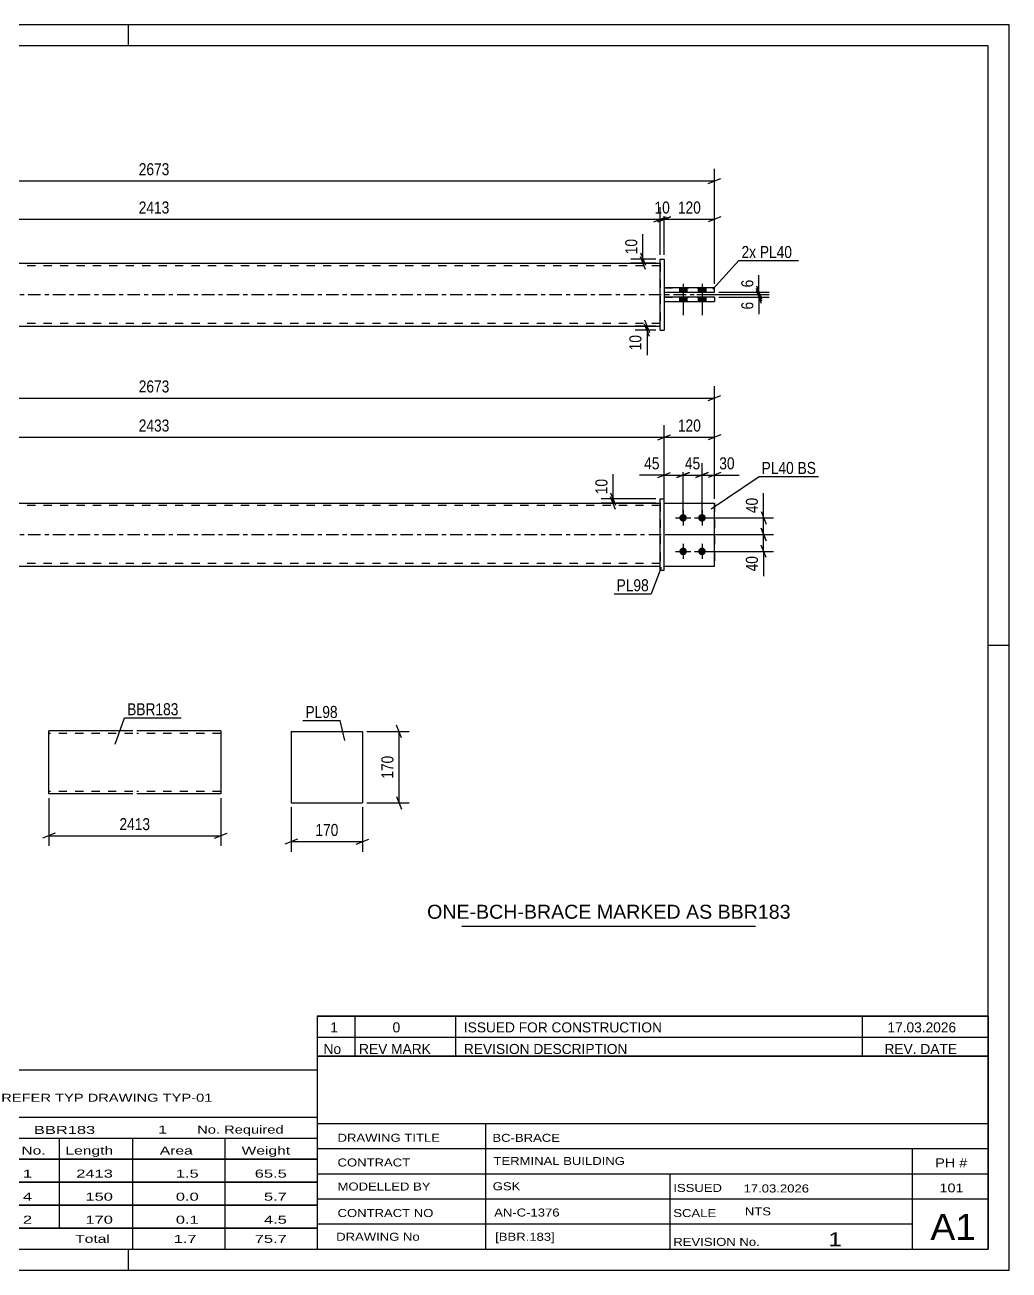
# Model space of a CAD drawing. Header units: millimetres. Extents: x 0 to 420, y 0 to 297.
# Drawn here: x 185.3 to 420, y 0 to 297 of the extents above; entities that cross this region are included whole.
import ezdxf

# ---------------------------------------------------------------- set-up
doc = ezdxf.new("R2010")
doc.units = ezdxf.units.MM
doc.linetypes.add('DXK_LINE_DOT2', pattern=[3.9198, 1.9599, -1.9599])
doc.linetypes.add('DXK_LINE_DOT3', pattern=[5.9187, 2.979, -0.9799, 0.9799, -0.9799])
doc.styles.add('Arial', font='ARIAL.TTF', dxfattribs={"height": 0.2})
doc.styles.add('Arial Narrow', font='ARIALN.TTF', dxfattribs={"height": 0.2})

# ---------------------------------------------------------------- blocks, each defined once
blk = doc.blocks.new('Unknown-580608743-1163')
at = {"color": 5, "linetype": 'Continuous'}
for p, q in [((420, 297), (0, 297)), ((210, 292), (210, 297)), ((420, 0), (420, 297)), ((415, 292), (5, 292)), ((415, 5), (415, 292)), ((420, 149), (415, 149)), ((5, 5), (415, 5)), ((210, 0), (210, 5)), ((0, 0), (420, 0))]:
    blk.add_line(p, q, dxfattribs=at)
blk = doc.blocks.new('Part-580608743-1745 - 1738')
at = {"color": 7, "linetype": 'DXK_LINE_DOT2'}
for p, q in [((337.78, 182.93), (349.78, 182.93)), ((337.78, 167.93), (337.78, 182.93)), ((337.78, 182.93), (349.78, 182.93)), ((349.78, 182.93), (349.78, 182.93)), ((349.78, 182.93), (349.78, 167.93)), ((337.78, 167.93), (337.78, 167.93)), ((337.78, 167.93), (349.78, 167.93)), ((337.78, 167.93), (349.78, 167.93))]:
    blk.add_line(p, q, dxfattribs=at)
blk = doc.blocks.new('Part-580608743-1750 - 1738')
at = {"color": 2, "linetype": 'Continuous'}
for p, q in [((337.78, 182.93), (349.78, 182.93)), ((349.78, 182.93), (349.78, 182.93)), ((349.78, 167.93), (349.78, 182.93)), ((337.78, 167.93), (349.78, 167.93))]:
    blk.add_line(p, q, dxfattribs=at)
at = {"color": 7, "linetype": 'DXK_LINE_DOT2'}
for p, q in [((337.78, 182.93), (349.78, 182.93)), ((337.78, 167.93), (337.78, 182.93)), ((337.78, 167.93), (337.78, 167.93)), ((337.78, 167.93), (349.78, 167.93))]:
    blk.add_line(p, q, dxfattribs=at)
blk = doc.blocks.new('Part-580608743-1780 - 1738')
at = {"color": 2, "linetype": 'Continuous'}
for p, q in [((336.78, 183.93), (337.78, 183.93)), ((336.78, 166.93), (336.78, 183.93)), ((337.78, 166.93), (337.78, 183.93)), ((336.78, 166.93), (336.78, 166.93)), ((336.78, 166.93), (337.78, 166.93))]:
    blk.add_line(p, q, dxfattribs=at)
at = {"color": 7, "linetype": 'DXK_LINE_DOT2'}
for p, q in [((336.78, 183.93), (337.78, 183.93)), ((336.78, 166.93), (337.78, 166.93))]:
    blk.add_line(p, q, dxfattribs=at)
blk = doc.blocks.new('Part-580608743-1785 - 1738')
at = {"color": 2, "linetype": 'Continuous'}
for p, q in [((95.49, 182.93), (336.78, 182.93)), ((95.49, 167.93), (336.78, 167.93))]:
    blk.add_line(p, q, dxfattribs=at)
at = {"color": 7, "linetype": 'DXK_LINE_DOT2'}
for p, q in [((95.49, 167.93), (95.49, 182.93)), ((336.78, 182.33), (95.49, 182.33)), ((336.78, 182.93), (336.78, 167.93)), ((336.78, 168.53), (95.49, 168.53))]:
    blk.add_line(p, q, dxfattribs=at)
at = {"color": 7, "linetype": 'DXK_LINE_DOT3'}
blk.add_line((85.49, 175.43), (346.78, 175.43), dxfattribs=at)
blk = doc.blocks.new('Bolt-580608743-1786 - 1738')
at = {"linetype": 'Continuous'}
for points in [[(342.28, 180.33), (342.46, 180.31), (342.64, 180.25), (342.81, 180.15), (342.94, 180.03), (343.06, 179.88), (343.13, 179.7), (343.17, 179.52), (343.17, 179.33), (343.13, 179.15), (343.06, 178.98), (342.94, 178.82), (342.81, 178.7), (342.64, 178.6), (342.46, 178.55), (342.28, 178.53), (342.09, 178.55), (341.91, 178.6), (341.75, 178.7), (341.61, 178.82), (341.5, 178.98), (341.42, 179.15), (341.38, 179.33), (341.38, 179.52), (341.42, 179.7), (341.5, 179.88), (341.61, 180.03), (341.75, 180.15), (341.91, 180.25), (342.09, 180.31)], [(346.78, 180.33), (346.96, 180.31), (347.14, 180.25), (347.31, 180.15), (347.44, 180.03), (347.56, 179.88), (347.63, 179.7), (347.67, 179.52), (347.67, 179.33), (347.63, 179.15), (347.56, 178.98), (347.44, 178.82), (347.31, 178.7), (347.14, 178.6), (346.96, 178.55), (346.78, 178.53), (346.59, 178.55), (346.41, 178.6), (346.25, 178.7), (346.11, 178.82), (346, 178.98), (345.92, 179.15), (345.88, 179.33), (345.88, 179.52), (345.92, 179.7), (346, 179.88), (346.11, 180.03), (346.25, 180.15), (346.41, 180.25), (346.59, 180.31)], [(342.28, 172.33), (342.46, 172.31), (342.64, 172.25), (342.81, 172.15), (342.94, 172.03), (343.06, 171.88), (343.13, 171.7), (343.17, 171.52), (343.17, 171.33), (343.13, 171.15), (343.06, 170.98), (342.94, 170.82), (342.81, 170.7), (342.64, 170.6), (342.46, 170.55), (342.28, 170.53), (342.09, 170.55), (341.91, 170.6), (341.75, 170.7), (341.61, 170.82), (341.5, 170.98), (341.42, 171.15), (341.38, 171.33), (341.38, 171.52), (341.42, 171.7), (341.5, 171.88), (341.61, 172.03), (341.75, 172.15), (341.91, 172.25), (342.09, 172.31)], [(346.78, 172.33), (346.96, 172.31), (347.14, 172.25), (347.31, 172.15), (347.44, 172.03), (347.56, 171.88), (347.63, 171.7), (347.67, 171.52), (347.67, 171.33), (347.63, 171.15), (347.56, 170.98), (347.44, 170.82), (347.31, 170.7), (347.14, 170.6), (346.96, 170.55), (346.78, 170.53), (346.59, 170.55), (346.41, 170.6), (346.25, 170.7), (346.11, 170.82), (346, 170.98), (345.92, 171.15), (345.88, 171.33), (345.88, 171.52), (345.92, 171.7), (346, 171.88), (346.11, 172.03), (346.25, 172.15), (346.41, 172.25), (346.59, 172.31)]]:
    blk.add_hatch(color=1, dxfattribs=at).paths.add_polyline_path(points)
at = {"color": 1, "linetype": 'Continuous'}
for p, q in [((342.28, 181.23), (342.28, 177.63)), ((346.78, 181.23), (346.78, 177.63)), ((340.48, 179.43), (344.08, 179.43)), ((344.98, 179.43), (348.58, 179.43)), ((342.28, 173.23), (342.28, 169.63)), ((346.78, 173.23), (346.78, 169.63)), ((340.48, 171.43), (344.08, 171.43)), ((344.98, 171.43), (348.58, 171.43))]:
    blk.add_line(p, q, dxfattribs=at)
blk = doc.blocks.new('Part-580608743-1431 - 1390')
at = {"color": 2, "linetype": 'Continuous'}
for p, q in [((336.78, 241.16), (336.78, 241.16)), ((336.78, 224.16), (336.78, 241.16)), ((336.78, 241.16), (337.78, 241.16)), ((337.78, 241.16), (337.78, 241.16)), ((337.78, 241.16), (337.78, 224.16)), ((336.78, 224.16), (337.78, 224.16)), ((336.78, 224.16), (336.78, 224.16)), ((337.78, 224.16), (337.78, 224.16))]:
    blk.add_line(p, q, dxfattribs=at)
at = {"color": 7, "linetype": 'DXK_LINE_DOT2'}
for p, q in [((336.78, 241.16), (337.78, 241.16)), ((336.78, 224.16), (337.78, 224.16)), ((337.78, 224.16), (337.78, 224.16))]:
    blk.add_line(p, q, dxfattribs=at)
blk = doc.blocks.new('Bolt-580608743-1404 - 1390')
at = {"linetype": 'Continuous'}
for points in [[(343.18, 234.26), (341.38, 234.26), (341.38, 233.26), (343.18, 233.26)], [(343.18, 234.26), (341.38, 234.26), (341.38, 233.26), (343.18, 233.26)], [(343.18, 232.06), (341.38, 232.06), (341.38, 231.06), (343.18, 231.06)], [(343.18, 232.06), (341.38, 232.06), (341.38, 231.06), (343.18, 231.06)], [(347.68, 234.26), (345.88, 234.26), (345.88, 233.26), (347.68, 233.26)], [(347.68, 234.26), (345.88, 234.26), (345.88, 233.26), (347.68, 233.26)], [(347.68, 232.06), (345.88, 232.06), (345.88, 231.06), (347.68, 231.06)], [(347.68, 232.06), (345.88, 232.06), (345.88, 231.06), (347.68, 231.06)]]:
    blk.add_hatch(color=1, dxfattribs=at).paths.add_polyline_path(points)
at = {"color": 1, "linetype": 'Continuous'}
for p, q in [((342.28, 235.26), (342.28, 227.76)), ((342.28, 235.26), (342.28, 227.76)), ((346.78, 235.26), (346.78, 227.76)), ((346.78, 235.26), (346.78, 227.76)), ((341.38, 234.26), (341.38, 233.26)), ((341.38, 234.26), (341.38, 233.26)), ((341.38, 232.06), (341.38, 231.06)), ((341.38, 232.06), (341.38, 231.06)), ((343.18, 234.26), (343.18, 233.26)), ((343.18, 234.26), (343.18, 233.26)), ((343.18, 232.06), (343.18, 231.06)), ((343.18, 232.06), (343.18, 231.06)), ((345.88, 234.26), (345.88, 233.26)), ((345.88, 234.26), (345.88, 233.26)), ((345.88, 232.06), (345.88, 231.06)), ((345.88, 232.06), (345.88, 231.06)), ((347.68, 234.26), (347.68, 233.26)), ((347.68, 234.26), (347.68, 233.26)), ((347.68, 232.06), (347.68, 231.06)), ((347.68, 232.06), (347.68, 231.06))]:
    blk.add_line(p, q, dxfattribs=at)
blk = doc.blocks.new('Part-580608743-1430 - 1390')
at = {"color": 2, "linetype": 'Continuous'}
for p, q in [((95.49, 240.16), (336.78, 240.16)), ((95.49, 225.16), (336.78, 225.16))]:
    blk.add_line(p, q, dxfattribs=at)
at = {"color": 7, "linetype": 'DXK_LINE_DOT2'}
for p, q in [((95.49, 240.16), (95.49, 225.16)), ((336.78, 239.56), (95.49, 239.56)), ((336.78, 240.16), (336.78, 225.16)), ((336.78, 225.76), (95.49, 225.76))]:
    blk.add_line(p, q, dxfattribs=at)
at = {"color": 7, "linetype": 'DXK_LINE_DOT3'}
blk.add_line((85.49, 232.66), (346.78, 232.66), dxfattribs=at)
blk = doc.blocks.new('Part-580608743-1457 - 1390')
at = {"color": 2, "linetype": 'Continuous'}
for p, q in [((349.78, 234.26), (337.78, 234.26)), ((337.78, 233.26), (349.78, 233.26)), ((349.78, 233.26), (349.78, 234.26))]:
    blk.add_line(p, q, dxfattribs=at)
at = {"color": 7, "linetype": 'DXK_LINE_DOT2'}
for p, q in [((337.78, 234.26), (337.78, 233.26)), ((337.78, 234.26), (349.78, 234.26)), ((337.78, 233.26), (349.78, 233.26))]:
    blk.add_line(p, q, dxfattribs=at)
blk = doc.blocks.new('Part-580608743-1462 - 1390')
at = {"color": 2, "linetype": 'Continuous'}
for p, q in [((349.78, 232.06), (337.78, 232.06)), ((349.78, 232.06), (349.78, 231.06)), ((337.78, 231.06), (349.78, 231.06))]:
    blk.add_line(p, q, dxfattribs=at)
at = {"color": 7, "linetype": 'DXK_LINE_DOT2'}
for p, q in [((337.78, 232.06), (337.78, 231.06)), ((337.78, 232.06), (349.78, 232.06)), ((337.78, 231.06), (349.78, 231.06))]:
    blk.add_line(p, q, dxfattribs=at)
blk = doc.blocks.new('Part-580608743-2281 - 2275')
at = {"color": 2, "linetype": 'Continuous'}
for p, q in [((248.85, 128.44), (248.85, 111.44)), ((248.85, 128.44), (265.85, 128.44)), ((265.85, 128.44), (265.85, 111.44)), ((248.85, 111.44), (265.85, 111.44))]:
    blk.add_line(p, q, dxfattribs=at)
blk = doc.blocks.new('Part-580608743-2308 - 2300')
at = {"color": 2, "linetype": 'Continuous'}
for p, q in [((211.04, 128.59), (191.04, 128.59)), ((191.04, 113.68), (191.04, 128.59)), ((232.04, 128.59), (212.04, 128.59)), ((232.04, 128.59), (232.04, 128.5)), ((232.04, 128.5), (232.04, 127.39)), ((232.04, 127.39), (232.04, 113.59)), ((191.04, 113.59), (191.04, 113.68)), ((211.04, 113.59), (191.04, 113.59)), ((232.04, 113.59), (212.04, 113.59))]:
    blk.add_line(p, q, dxfattribs=at)
at = {"color": 7, "linetype": 'DXK_LINE_DOT2'}
for p, q in [((211.04, 127.99), (191.04, 127.99)), ((232.04, 127.99), (212.04, 127.99)), ((232.04, 128.24), (232.04, 127.39)), ((191.04, 114.19), (191.04, 114.23)), ((211.04, 114.19), (191.04, 114.19)), ((191.04, 113.59), (191.04, 113.59)), ((232.04, 114.19), (212.04, 114.19)), ((232.04, 114.23), (232.04, 114.33)), ((232.04, 114.19), (232.04, 114.23)), ((232.04, 114.19), (232.04, 114.23))]:
    blk.add_line(p, q, dxfattribs=at)
blk = doc.blocks.new('StraightDimension-580608743-1902 - 1738')
at = {"color": 7, "linetype": 'Continuous'}
for p, q in [((336.28, 198.06), (339.28, 199.26)), ((337.78, 183.93), (337.78, 201.51)), ((351.28, 199.26), (348.28, 198.06)), ((349.78, 183.93), (349.78, 201.51)), ((337.78, 198.66), (349.78, 198.66))]:
    blk.add_line(p, q, dxfattribs=at)
at = {"color": 0}
blk.add_wipeout([(347.12, 199.41), (347.12, 203.61), (340.43, 203.61), (340.43, 199.41)], dxfattribs=at)
at = {"color": 3, "style": 'Arial Narrow'}
blk.add_text('120', height=2.863, dxfattribs=at).set_placement((341.03, 200.01))
blk = doc.blocks.new('StraightDimension-580608743-1921 - 1738')
at = {"color": 7, "linetype": 'Continuous'}
for p, q in [((95.99, 199.26), (92.99, 198.06)), ((94.49, 176.43), (94.49, 201.51)), ((336.28, 198.06), (339.28, 199.26)), ((337.78, 183.93), (337.78, 201.51)), ((94.49, 198.66), (337.78, 198.66))]:
    blk.add_line(p, q, dxfattribs=at)
at = {"color": 0}
blk.add_wipeout([(220.39, 199.41), (220.39, 203.61), (211.88, 203.61), (211.88, 199.41)], dxfattribs=at)
at = {"color": 3, "style": 'Arial Narrow'}
blk.add_text('2433', height=2.863, dxfattribs=at).set_placement((212.48, 200.01))
blk = doc.blocks.new('StraightDimension-580608743-1863 - 1738')
at = {"color": 7, "linetype": 'Continuous'}
for p, q in [((83.99, 208.58), (80.99, 207.38)), ((82.49, 183.93), (82.49, 210.83)), ((82.49, 207.98), (349.78, 207.98)), ((348.28, 207.38), (351.28, 208.58)), ((349.78, 183.93), (349.78, 210.83))]:
    blk.add_line(p, q, dxfattribs=at)
at = {"color": 0}
blk.add_wipeout([(220.39, 208.73), (220.39, 212.93), (211.88, 212.93), (211.88, 208.73)], dxfattribs=at)
at = {"color": 3, "style": 'Arial Narrow'}
blk.add_text('2673', height=2.863, dxfattribs=at).set_placement((212.48, 209.33))
blk = doc.blocks.new('StraightDimension-580608743-1808 - 1738')
at = {"color": 7, "linetype": 'Continuous'}
for p, q in [((324.98, 185.43), (326.18, 182.43)), ((326.18, 181.43), (324.98, 184.43)), ((335.78, 183.93), (322.73, 183.93)), ((335.78, 182.93), (322.73, 182.93)), ((325.58, 182.93), (325.58, 183.93))]:
    blk.add_line(p, q, dxfattribs=at)
at = {"color": 0}
blk.add_wipeout([(324.83, 189.31), (320.63, 189.31), (320.63, 184.45), (324.83, 184.45)], dxfattribs=at)
at = {"color": 7, "linetype": 'Continuous'}
blk.add_line((325.58, 183.93), (325.58, 189.83), dxfattribs=at)
blk.add_line((325.58, 183.93), (325.58, 189.83), dxfattribs=at)
at = {"color": 3, "style": 'Arial Narrow'}
blk.add_text('10', height=2.863, rotation=90.0002, dxfattribs=at).set_placement((324.23, 185.05))
blk = doc.blocks.new('StraightDimension-580608743-1817 - 1738')
at = {"color": 7, "linetype": 'Continuous'}
for p, q in [((336.28, 189.04), (339.28, 190.24)), ((337.78, 183.93), (337.78, 192.49)), ((343.78, 190.24), (340.78, 189.04)), ((342.28, 180.43), (342.28, 192.49)), ((337.78, 189.64), (342.28, 189.64))]:
    blk.add_line(p, q, dxfattribs=at)
at = {"color": 0}
blk.add_wipeout([(337.25, 190.39), (337.25, 194.59), (332.39, 194.59), (332.39, 190.39)], dxfattribs=at)
at = {"color": 7, "linetype": 'Continuous'}
blk.add_line((337.78, 189.64), (331.87, 189.64), dxfattribs=at)
blk.add_line((337.78, 189.64), (331.87, 189.64), dxfattribs=at)
at = {"color": 3, "style": 'Arial Narrow'}
blk.add_text('45', height=2.863, dxfattribs=at).set_placement((332.99, 190.99))
blk = doc.blocks.new('StraightDimension-580608743-1833 - 1738')
at = {"color": 7, "linetype": 'Continuous'}
for p, q in [((340.78, 189.04), (343.78, 190.24)), ((342.28, 180.43), (342.28, 192.49)), ((348.28, 190.24), (345.28, 189.04)), ((346.78, 180.43), (346.78, 192.49)), ((342.28, 189.64), (346.78, 189.64))]:
    blk.add_line(p, q, dxfattribs=at)
at = {"color": 0}
blk.add_wipeout([(346.95, 190.39), (346.95, 194.59), (342.1, 194.59), (342.1, 190.39)], dxfattribs=at)
at = {"color": 3, "style": 'Arial Narrow'}
blk.add_text('45', height=2.863, dxfattribs=at).set_placement((342.7, 190.99))
blk = doc.blocks.new('StraightDimension-580608743-1846 - 1738')
at = {"color": 7, "linetype": 'Continuous'}
for p, q in [((345.28, 189.04), (348.28, 190.24)), ((346.78, 180.43), (346.78, 192.49)), ((351.28, 190.24), (348.28, 189.04)), ((349.78, 183.93), (349.78, 192.49)), ((346.78, 189.64), (349.78, 189.64))]:
    blk.add_line(p, q, dxfattribs=at)
at = {"color": 0}
blk.add_wipeout([(355.16, 190.39), (355.16, 194.59), (350.3, 194.59), (350.3, 190.39)], dxfattribs=at)
at = {"color": 7, "linetype": 'Continuous'}
blk.add_line((349.78, 189.64), (355.68, 189.64), dxfattribs=at)
blk.add_line((349.78, 189.64), (355.68, 189.64), dxfattribs=at)
at = {"color": 3, "style": 'Arial Narrow'}
blk.add_text('30', height=2.863, dxfattribs=at).set_placement((350.9, 190.99))
blk = doc.blocks.new('StraightDimension-580608743-1883 - 1738')
at = {"color": 7, "linetype": 'Continuous'}
for p, q in [((338.78, 175.43), (363.86, 175.43)), ((360.86, 176.93), (362.06, 173.93)), ((361.46, 171.43), (361.46, 175.43)), ((362.06, 169.93), (360.86, 172.93)), ((347.78, 171.43), (363.86, 171.43))]:
    blk.add_line(p, q, dxfattribs=at)
at = {"color": 0}
blk.add_wipeout([(360.71, 170.9), (356.51, 170.9), (356.51, 166.05), (360.71, 166.05)], dxfattribs=at)
at = {"color": 7, "linetype": 'Continuous'}
blk.add_line((361.46, 171.43), (361.46, 165.52), dxfattribs=at)
blk.add_line((361.46, 171.43), (361.46, 165.52), dxfattribs=at)
at = {"color": 3, "style": 'Arial Narrow'}
blk.add_text('40', height=2.863, rotation=90.0002, dxfattribs=at).set_placement((360.11, 166.65))
blk = doc.blocks.new('StraightDimension-580608743-1892 - 1738')
at = {"color": 7, "linetype": 'Continuous'}
for p, q in [((347.78, 179.43), (363.86, 179.43)), ((360.86, 180.93), (362.06, 177.93)), ((361.46, 175.43), (361.46, 179.43)), ((338.78, 175.43), (363.86, 175.43)), ((362.06, 173.93), (360.86, 176.93))]:
    blk.add_line(p, q, dxfattribs=at)
at = {"color": 0}
blk.add_wipeout([(360.71, 184.81), (356.51, 184.81), (356.51, 179.95), (360.71, 179.95)], dxfattribs=at)
at = {"color": 7, "linetype": 'Continuous'}
blk.add_line((361.46, 179.43), (361.46, 185.33), dxfattribs=at)
blk.add_line((361.46, 179.43), (361.46, 185.33), dxfattribs=at)
at = {"color": 3, "style": 'Arial Narrow'}
blk.add_text('40', height=2.863, rotation=90.0002, dxfattribs=at).set_placement((360.11, 180.55))
blk = doc.blocks.new('StraightDimension-580608743-1525 - 1390')
at = {"color": 7, "linetype": 'Continuous'}
for p, q in [((82.49, 235.26), (82.49, 262.65)), ((349.78, 235.26), (349.78, 262.65)), ((83.99, 260.4), (80.99, 259.2)), ((82.49, 259.8), (349.78, 259.8)), ((348.28, 259.2), (351.28, 260.4))]:
    blk.add_line(p, q, dxfattribs=at)
at = {"color": 0}
blk.add_wipeout([(220.39, 260.55), (220.39, 264.75), (211.88, 264.75), (211.88, 260.55)], dxfattribs=at)
at = {"color": 3, "style": 'Arial Narrow'}
blk.add_text('2673', height=2.863, dxfattribs=at).set_placement((212.48, 261.15))
blk = doc.blocks.new('StraightDimension-580608743-1661 - 1390')
at = {"color": 7, "linetype": 'Continuous'}
for p, q in [((359.76, 234.76), (360.96, 231.76)), ((345.53, 232.66), (362.76, 232.66)), ((350.78, 233.26), (362.76, 233.26)), ((360.96, 231.16), (359.76, 234.16)), ((360.36, 232.66), (360.36, 233.26))]:
    blk.add_line(p, q, dxfattribs=at)
at = {"color": 0}
blk.add_wipeout([(359.61, 236.82), (355.41, 236.82), (355.41, 233.79), (359.61, 233.79)], dxfattribs=at)
at = {"color": 7, "linetype": 'Continuous'}
blk.add_line((360.36, 233.26), (360.36, 237.34), dxfattribs=at)
blk.add_line((360.36, 233.26), (360.36, 237.34), dxfattribs=at)
at = {"color": 3, "style": 'Arial Narrow'}
blk.add_text('6', height=2.86, rotation=90.0002, dxfattribs=at).set_placement((359.01, 234.39))
blk = doc.blocks.new('StraightDimension-580608743-1478 - 1390')
at = {"color": 7, "linetype": 'Continuous'}
for p, q in [((335.78, 241.16), (329.83, 241.16)), ((332.08, 242.66), (333.28, 239.66)), ((333.28, 238.66), (332.08, 241.66)), ((332.68, 240.16), (332.68, 241.16)), ((335.78, 240.16), (329.83, 240.16))]:
    blk.add_line(p, q, dxfattribs=at)
at = {"color": 0}
blk.add_wipeout([(331.93, 246.54), (327.73, 246.54), (327.73, 241.69), (331.93, 241.69)], dxfattribs=at)
at = {"color": 7, "linetype": 'Continuous'}
blk.add_line((332.68, 241.16), (332.68, 247.07), dxfattribs=at)
blk.add_line((332.68, 241.16), (332.68, 247.07), dxfattribs=at)
at = {"color": 3, "style": 'Arial Narrow'}
blk.add_text('10', height=2.863, rotation=90.0002, dxfattribs=at).set_placement((331.33, 242.29))
blk = doc.blocks.new('StraightDimension-580608743-1464 - 1390')
at = {"color": 7, "linetype": 'Continuous'}
for p, q in [((333.08, 226.66), (334.28, 223.66)), ((335.78, 225.16), (330.83, 225.16)), ((335.78, 224.16), (330.83, 224.16)), ((334.28, 222.66), (333.08, 225.66)), ((333.68, 224.16), (333.68, 225.16))]:
    blk.add_line(p, q, dxfattribs=at)
at = {"color": 0}
blk.add_wipeout([(332.93, 223.64), (328.73, 223.64), (328.73, 218.78), (332.93, 218.78)], dxfattribs=at)
at = {"color": 7, "linetype": 'Continuous'}
blk.add_line((333.68, 224.16), (333.68, 218.26), dxfattribs=at)
blk.add_line((333.68, 224.16), (333.68, 218.26), dxfattribs=at)
at = {"color": 3, "style": 'Arial Narrow'}
blk.add_text('10', height=2.863, rotation=90.0002, dxfattribs=at).set_placement((332.33, 219.38))
blk = doc.blocks.new('StraightDimension-580608743-1556 - 1390')
at = {"color": 7, "linetype": 'Continuous'}
for p, q in [((337.78, 242.16), (337.78, 253.51)), ((349.78, 235.26), (349.78, 253.51)), ((336.28, 250.06), (339.28, 251.26)), ((337.78, 250.66), (349.78, 250.66)), ((351.28, 251.26), (348.28, 250.06))]:
    blk.add_line(p, q, dxfattribs=at)
at = {"color": 0}
blk.add_wipeout([(347.12, 251.41), (347.12, 255.61), (340.43, 255.61), (340.43, 251.41)], dxfattribs=at)
at = {"color": 3, "style": 'Arial Narrow'}
blk.add_text('120', height=2.863, dxfattribs=at).set_placement((341.03, 252.01))
blk = doc.blocks.new('StraightDimension-580608743-1566 - 1390')
at = {"color": 7, "linetype": 'Continuous'}
for p, q in [((336.78, 242.16), (336.78, 253.51)), ((337.78, 242.16), (337.78, 253.51)), ((335.28, 250.06), (338.28, 251.26)), ((339.28, 251.26), (336.28, 250.06)), ((336.78, 250.66), (337.78, 250.66))]:
    blk.add_line(p, q, dxfattribs=at)
at = {"color": 0}
blk.add_wipeout([(339.7, 251.41), (339.7, 255.61), (334.85, 255.61), (334.85, 251.41)], dxfattribs=at)
at = {"color": 3, "style": 'Arial Narrow'}
blk.add_text('10', height=2.863, dxfattribs=at).set_placement((335.45, 252.01))
blk = doc.blocks.new('StraightDimension-580608743-1576 - 1390')
at = {"color": 7, "linetype": 'Continuous'}
for p, q in [((95.49, 242.16), (95.49, 253.51)), ((336.78, 242.16), (336.78, 253.51)), ((96.99, 251.26), (93.99, 250.06)), ((95.49, 250.66), (336.78, 250.66)), ((335.28, 250.06), (338.28, 251.26))]:
    blk.add_line(p, q, dxfattribs=at)
at = {"color": 0}
blk.add_wipeout([(220.39, 251.41), (220.39, 255.61), (211.88, 255.61), (211.88, 251.41)], dxfattribs=at)
at = {"color": 3, "style": 'Arial Narrow'}
blk.add_text('2413', height=2.863, dxfattribs=at).set_placement((212.48, 252.01))
blk = doc.blocks.new('StraightDimension-580608743-1672 - 1390')
at = {"color": 7, "linetype": 'Continuous'}
for p, q in [((345.53, 232.66), (362.76, 232.66)), ((350.78, 232.06), (362.76, 232.06)), ((359.76, 234.16), (360.96, 231.16)), ((360.96, 230.56), (359.76, 233.56)), ((360.36, 232.06), (360.36, 232.66))]:
    blk.add_line(p, q, dxfattribs=at)
at = {"color": 0}
blk.add_wipeout([(359.61, 231.54), (355.41, 231.54), (355.41, 228.51), (359.61, 228.51)], dxfattribs=at)
at = {"color": 7, "linetype": 'Continuous'}
blk.add_line((360.36, 232.06), (360.36, 227.99), dxfattribs=at)
blk.add_line((360.36, 232.06), (360.36, 227.99), dxfattribs=at)
at = {"color": 3, "style": 'Arial Narrow'}
blk.add_text('6', height=2.86, rotation=90.0002, dxfattribs=at).set_placement((359.01, 229.11))
blk = doc.blocks.new('StraightDimension-580608743-2283 - 2275')
at = {"color": 7, "linetype": 'Continuous'}
for p, q in [((266.85, 128.44), (276.95, 128.44)), ((275.15, 126.94), (273.95, 129.94)), ((274.55, 111.44), (274.55, 128.44)), ((273.95, 112.94), (275.15, 109.94)), ((266.85, 111.44), (276.95, 111.44))]:
    blk.add_line(p, q, dxfattribs=at)
at = {"color": 0}
blk.add_wipeout([(273.8, 123.28), (269.6, 123.28), (269.6, 116.6), (273.8, 116.6)], dxfattribs=at)
at = {"color": 3, "style": 'Arial Narrow'}
blk.add_text('170', height=2.863, rotation=90.0002, dxfattribs=at).set_placement((273.2, 117.2))
blk = doc.blocks.new('StraightDimension-580608743-2292 - 2275')
at = {"color": 7, "linetype": 'Continuous'}
for p, q in [((248.85, 110.44), (248.85, 99.8)), ((265.85, 110.44), (265.85, 99.8)), ((250.35, 102.8), (247.35, 101.6)), ((248.85, 102.2), (265.85, 102.2)), ((264.35, 101.6), (267.35, 102.8))]:
    blk.add_line(p, q, dxfattribs=at)
at = {"color": 0}
blk.add_wipeout([(260.69, 102.95), (260.69, 107.15), (254, 107.15), (254, 102.95)], dxfattribs=at)
at = {"color": 3, "style": 'Arial Narrow'}
blk.add_text('170', height=2.863, dxfattribs=at).set_placement((254.6, 103.55))
blk = doc.blocks.new('StraightDimension-580608743-2312 - 2300')
at = {"color": 7, "linetype": 'Continuous'}
for p, q in [((191.04, 112.59), (191.04, 101.19)), ((232.04, 112.59), (232.04, 101.19)), ((192.54, 104.19), (189.54, 102.99)), ((230.54, 102.99), (233.54, 104.19)), ((191.04, 103.59), (232.04, 103.59))]:
    blk.add_line(p, q, dxfattribs=at)
at = {"color": 0}
blk.add_wipeout([(215.79, 104.34), (215.79, 108.54), (207.28, 108.54), (207.28, 104.34)], dxfattribs=at)
at = {"color": 3, "style": 'Arial Narrow'}
blk.add_text('2413', height=2.863, dxfattribs=at).set_placement((207.88, 104.94))
blk = doc.blocks.new('Unknown-580608743-3637')
at = {"color": 7, "linetype": 'Continuous'}
for p, q in [((255, 60.55), (415, 60.55)), ((415, 60.55), (255, 60.55)), ((255, 60.55), (255, 55.55)), ((264, 60.55), (264, 55.55)), ((288, 60.55), (288, 55.55)), ((385, 60.55), (385, 55.55)), ((415, 60.55), (415, 55.55)), ((255, 55.55), (415, 55.55)), ((255, 55.55), (255, 51.05)), ((255, 55.55), (415, 55.55)), ((264, 55.55), (264, 51.05)), ((288, 55.55), (288, 51.05)), ((385, 55.55), (385, 51.05)), ((415, 55.55), (415, 51.05)), ((415, 51.05), (255, 51.05))]:
    blk.add_line(p, q, dxfattribs=at)
at = {"color": 7, "linetype": 'Continuous', "style": 'Arial Narrow'}
for s, height, width, p in [('1', 2.39, 1.196471, (258.16, 56.7)), ('0', 2.39, 1.196471, (273, 56.7)), ('ISSUED FOR CONSTRUCTION', 2.3861, 1.196471, (290, 56.7)), ('17.03.2026', 2.386, 1.196471, (391, 56.7)), ('No', 2.386, 1.2, (256.54, 51.55)), ('REV MARK', 2.386, 1.2, (265, 51.55)), ('REVISION DESCRIPTION', 2.3861, 1.2, (290, 51.55)), ('REV. DATE', 2.386, 1.2, (390.28, 51.55))]:
    blk.add_text(s, height=height, dxfattribs=dict(at, width=width)).set_placement(p)
blk = doc.blocks.new('Unknown-580608743-3636')
at = {"color": 7, "linetype": 'Continuous'}
for p, q in [((255, 51.05), (255, 5)), ((255, 51.05), (415, 51.05)), ((415, 51), (415, 5)), ((255, 35), (415, 35)), ((295.14, 35), (295.14, 5)), ((255, 29), (415, 29)), ((397, 5.05), (397, 29.05)), ((255, 23), (415, 23)), ((339.14, 23), (339.14, 5)), ((255, 17), (415, 17)), ((255, 11), (397, 11)), ((255, 5), (415, 5))]:
    blk.add_line(p, q, dxfattribs=at)
at = {"color": 7, "style": 'Arial Narrow'}
for s, height, width, p in [('DRAWING TITLE', 1.9089, 1.425378, (259.88, 30.61)), ('BC-BRACE', 1.909, 1.425378, (296.81, 30.59)), ('TERMINAL BUILDING', 1.9089, 1.425378, (297.06, 25.07)), ('CONTRACT', 1.909, 1.425378, (259.88, 24.71)), ('MODELLED BY', 1.9089, 1.425378, (259.88, 18.98)), ('GSK', 1.909, 1.425378, (296.88, 19.04)), ('ISSUED', 1.909, 1.425378, (339.94, 18.64)), ('17.03.2026', 1.909, 1.425378, (356.69, 18.52)), ('CONTRACT NO', 1.9089, 1.425378, (259.88, 12.66)), ('AN-C-1376', 1.909, 1.425378, (297.23, 12.78)), ('SCALE', 1.909, 1.425378, (339.94, 12.65)), ('A1', 6.204, 1.25, (401.24, 7.2)), ('DRAWING No', 1.909, 1.425378, (259.56, 7)), ('[BBR.183]', 1.909, 1.425378, (297.46, 6.99)), ('1', 3.34, 1.5, (376.91, 5.68)), ('REVISION No.', 1.9089, 1.425378, (339.94, 5.77))]:
    blk.add_text(s, height=height, dxfattribs=dict(at, width=width)).set_placement(p)
at = {"color": 7, "linetype": 'Continuous', "style": 'Arial Narrow'}
for s, height, width, p in [('PH #', 2.1, 1.42538, (402.4, 24.55)), ('101', 2.1, 1.42538, (403.41, 18.55)), ('NTS', 1.909, 1.425378, (357, 13.05))]:
    blk.add_text(s, height=height, dxfattribs=dict(at, width=width)).set_placement(p)
blk = doc.blocks.new('Unknown-580608743-3638')
at = {"color": 7, "linetype": 'Continuous'}
for p, q in [((95, 47.75), (255, 47.75)), ((95, 36.5), (95, 47.75)), ((255, 47.75), (255, 36.5)), ((95, 36.5), (255, 36.5)), ((95, 36.5), (95, 31.5)), ((255, 36.5), (255, 31.5)), ((95, 31.5), (255, 31.5)), ((95, 31.5), (95, 26.5)), ((119, 31.5), (119, 26.5)), ((154.5, 31.5), (154.5, 26.5)), ((180.5, 31.5), (180.5, 26.5)), ((193.5, 31.5), (193.5, 26.5)), ((211, 31.5), (211, 26.5)), ((233, 31.5), (233, 26.5)), ((255, 31.5), (255, 26.5)), ((95, 26.5), (255, 26.5)), ((95, 26.45), (95, 21.05)), ((95, 26.45), (255, 26.45)), ((119, 26.5), (119, 21)), ((154.5, 26.5), (154.5, 21)), ((180.5, 26.5), (180.5, 21)), ((193.5, 26.5), (193.5, 21)), ((211, 26.5), (211, 21)), ((233, 26.5), (233, 21)), ((255, 26.45), (255, 21.05)), ((95, 21.05), (255, 21.05)), ((95, 20.95), (95, 15.55)), ((95, 20.95), (255, 20.95)), ((119, 21), (119, 15.5)), ((154.5, 21), (154.5, 15.5)), ((180.5, 21), (180.5, 15.5)), ((193.5, 21), (193.5, 15.5)), ((211, 21), (211, 15.5)), ((233, 21), (233, 15.5)), ((255, 20.95), (255, 15.55)), ((95, 15.55), (255, 15.55)), ((95, 15.45), (95, 10.05)), ((95, 15.45), (255, 15.45)), ((119, 15.5), (119, 10)), ((154.5, 15.5), (154.5, 10)), ((180.5, 15.5), (180.5, 10)), ((193.5, 15.5), (193.5, 10)), ((211, 15.5), (211, 10)), ((233, 15.5), (233, 10)), ((255, 15.45), (255, 10.05)), ((95, 10.05), (255, 10.05)), ((95, 10), (255, 10)), ((95, 10), (95, 5)), ((211, 10), (211, 5)), ((233, 10), (233, 5)), ((255, 10), (255, 5)), ((95, 5), (255, 5))]:
    blk.add_line(p, q, dxfattribs=at)
at = {"color": 7, "style": 'Arial Narrow'}
for s, height, width, p in [('GENERAL NOTES & WELD DETAILS :', 2.8633, 1.4, (96.15, 40.06)), ('REFER TYP DRAWING TYP-01', 1.9089, 1.6, (179.7, 40.16)), ("MATERIAL LIST FOR ASSEMBLY MK'D", 1.9089, 1.6, (96.15, 32.56)), ('BBR183', 1.909, 1.794707, (187.48, 32.47)), ('1', 1.91, 1.794707, (217.08, 32.56)), ('No. Required', 1.9089, 1.6, (226.41, 32.56)), ('Mark', 1.909, 1.7, (96.34, 27.5)), ('Profile', 1.909, 1.7, (129.41, 27.5)), ('Material', 1.909, 1.7, (159.54, 27.56)), ('No.', 1.909, 1.7, (184.5, 27.56)), ('Length', 1.909, 1.7, (195, 27.56)), ('Area', 1.909, 1.7, (217.5, 27.56)), ('Weight', 1.909, 1.7, (237, 27.56))]:
    blk.add_text(s, height=height, dxfattribs=dict(at, width=width)).set_placement(p)
at = {"color": 7, "linetype": 'Continuous', "style": 'Arial Narrow'}
for s, height, width, p in [('BBR183', 1.909, 1.794707, (96.5, 22.06)), ('SHS150*6', 1.909, 1.794707, (121, 22.06)), ('E350', 1.909, 1.794707, (160.74, 22.06)), ('1', 1.91, 1.794707, (184.86, 22.06)), ('2413', 1.909, 1.794707, (197.58, 22.06)), ('1.5', 1.909, 1.794707, (221.32, 22.06)), ('65.5', 1.909, 1.794707, (240.14, 22.06)), ('PL40', 1.909, 1.794707, (96.5, 16.56)), ('PL10*120', 1.909, 1.794707, (121, 16.56)), ('E350', 1.909, 1.794707, (160.74, 16.56)), ('4', 1.91, 1.794707, (184.86, 16.56)), ('150', 1.909, 1.794707, (199.77, 16.56)), ('0.0', 1.909, 1.794707, (221.32, 16.56)), ('5.7', 1.909, 1.794707, (242.33, 16.56)), ('PL98', 1.909, 1.794707, (96.5, 11.06)), ('PL10*170', 1.909, 1.794707, (121, 11.06)), ('E350', 1.909, 1.794707, (160.74, 11.06)), ('2', 1.91, 1.794707, (184.86, 11.06)), ('170', 1.909, 1.794707, (199.77, 11.06)), ('0.1', 1.909, 1.794707, (221.32, 11.06)), ('4.5', 1.909, 1.794707, (242.33, 11.06)), ('Total', 1.909, 1.7, (197.33, 6.5)), ('1.7', 1.909, 1.794707, (220.83, 6.5)), ('75.7', 1.909, 1.794707, (240.14, 6.5))]:
    blk.add_text(s, height=height, dxfattribs=dict(at, width=width)).set_placement(p)
blk = doc.blocks.new('Unknown-580608743-3639')
at = {"color": 7, "linetype": 'Continuous'}
blk.add_line((289.5, 82.05), (359.5, 82.05), dxfattribs=at)
at = {"color": 7, "style": 'Arial'}
blk.add_text('ONE-BCH-BRACE MARKED AS BBR183', height=3.3428, dxfattribs=at).set_placement((281.23, 83.8))
blk = doc.blocks.new('MarkSet-580608743-2033 - 1738')
at = {"color": 0}
blk.add_wipeout([(368.67, 189.89), (368.67, 192.89), (360.99, 192.89), (360.99, 189.89)], dxfattribs=at)
blk.add_wipeout([(368.67, 189.89), (368.67, 192.89), (360.99, 192.89), (360.99, 189.89)], dxfattribs=at)
at = {"color": 30, "linetype": 'Continuous'}
blk.add_line((348.93, 181.56), (360.39, 189.29), dxfattribs=at)
at = {"color": 0}
blk.add_wipeout([(373.95, 189.89), (373.95, 192.89), (369.57, 192.89), (369.57, 189.89)], dxfattribs=at)
blk.add_wipeout([(373.95, 189.89), (373.95, 192.89), (369.57, 192.89), (369.57, 189.89)], dxfattribs=at)
at = {"color": 30, "linetype": 'Continuous'}
blk.add_line((360.39, 189.29), (374.55, 189.29), dxfattribs=at)
at = {"color": 3, "style": 'Arial Narrow'}
for s, p in [('PL40', (360.99, 189.89)), ('BS', (369.57, 189.89))]:
    blk.add_text(s, height=2.863, dxfattribs=at).set_placement(p)
blk = doc.blocks.new('Mark-580608743-1776 - 1738')
at = {"color": 0}
blk.add_wipeout([(334.09, 161.91), (334.09, 164.91), (326.42, 164.91), (326.42, 161.91)], dxfattribs=at)
blk.add_wipeout([(334.09, 161.91), (334.09, 164.91), (326.42, 164.91), (326.42, 161.91)], dxfattribs=at)
at = {"color": 30, "linetype": 'Continuous'}
for p in [(337.08, 167.62), (325.82, 161.31)]:
    blk.add_line(p, (334.69, 161.31), dxfattribs=at)
at = {"color": 3, "style": 'Arial Narrow'}
blk.add_text('PL98', height=2.863, dxfattribs=at).set_placement((326.42, 161.91))
blk = doc.blocks.new('MarkSet-580608743-1723 - 1390')
at = {"color": 0}
blk.add_wipeout([(359.67, 241.4), (359.67, 244.4), (356.2, 244.4), (356.2, 241.4)], dxfattribs=at)
blk.add_wipeout([(359.67, 241.4), (359.67, 244.4), (356.2, 244.4), (356.2, 241.4)], dxfattribs=at)
at = {"color": 30, "linetype": 'Continuous'}
blk.add_line((349.39, 233.99), (355.6, 240.8), dxfattribs=at)
at = {"color": 0}
blk.add_wipeout([(368.25, 241.4), (368.25, 244.4), (360.57, 244.4), (360.57, 241.4)], dxfattribs=at)
blk.add_wipeout([(368.25, 241.4), (368.25, 244.4), (360.57, 244.4), (360.57, 241.4)], dxfattribs=at)
at = {"color": 30, "linetype": 'Continuous'}
blk.add_line((355.6, 240.8), (369.75, 240.8), dxfattribs=at)
at = {"color": 3, "style": 'Arial Narrow'}
for s, p in [('2x', (356.2, 241.4)), ('PL40', (360.57, 241.4))]:
    blk.add_text(s, height=2.863, dxfattribs=at).set_placement(p)
blk = doc.blocks.new('Mark-580608743-2277 - 2275')
at = {"color": 0}
blk.add_wipeout([(259.91, 131.69), (259.91, 134.69), (252.23, 134.69), (252.23, 131.69)], dxfattribs=at)
blk.add_wipeout([(259.91, 131.69), (259.91, 134.69), (252.23, 134.69), (252.23, 131.69)], dxfattribs=at)
at = {"color": 30, "linetype": 'Continuous'}
for p in [(251.63, 131.09), (261.62, 126.31)]:
    blk.add_line(p, (260.51, 131.09), dxfattribs=at)
at = {"color": 3, "style": 'Arial Narrow'}
blk.add_text('PL98', height=2.863, dxfattribs=at).set_placement((252.23, 131.69))
blk = doc.blocks.new('Mark-580608743-2304 - 2300')
at = {"color": 0}
blk.add_wipeout([(221.96, 132.35), (221.96, 135.35), (209.72, 135.35), (209.72, 132.35)], dxfattribs=at)
blk.add_wipeout([(221.96, 132.35), (221.96, 135.35), (209.72, 135.35), (209.72, 132.35)], dxfattribs=at)
at = {"color": 30, "linetype": 'Continuous'}
for p, q in [((206.86, 125.43), (209.12, 131.75)), ((209.12, 131.75), (222.56, 131.75))]:
    blk.add_line(p, q, dxfattribs=at)
at = {"color": 3, "style": 'Arial Narrow'}
blk.add_text('BBR183', height=2.863, dxfattribs=at).set_placement((209.72, 132.35))

msp = doc.modelspace()

# ---------------------------------------------------------------- block references
for name in ['Unknown-580608743-1163', 'Part-580608743-1431 - 1390', 'Part-580608743-1430 - 1390', 'Bolt-580608743-1404 - 1390', 'Part-580608743-1457 - 1390', 'Part-580608743-1462 - 1390', 'Part-580608743-1785 - 1738', 'Part-580608743-1780 - 1738', 'Part-580608743-1745 - 1738', 'Part-580608743-1750 - 1738', 'Bolt-580608743-1786 - 1738', 'Part-580608743-2308 - 2300', 'Part-580608743-2281 - 2275', 'Unknown-580608743-3639', 'Unknown-580608743-3637', 'Unknown-580608743-3636', 'Unknown-580608743-3638']:
    msp.add_blockref(name, (0, 0))

# ---------------------------------------------------------------- next in the draw order: block references
for name in ['StraightDimension-580608743-1525 - 1390', 'StraightDimension-580608743-1464 - 1390', 'StraightDimension-580608743-1902 - 1738', 'Mark-580608743-1776 - 1738', 'Mark-580608743-2304 - 2300', 'Mark-580608743-2277 - 2275', 'StraightDimension-580608743-2283 - 2275', 'StraightDimension-580608743-2312 - 2300']:
    msp.add_blockref(name, (0, 0))

# ---------------------------------------------------------------- next in the draw order: block references
for name in ['StraightDimension-580608743-1478 - 1390', 'StraightDimension-580608743-1661 - 1390', 'StraightDimension-580608743-1921 - 1738', 'StraightDimension-580608743-2292 - 2275']:
    msp.add_blockref(name, (0, 0))

# ---------------------------------------------------------------- next in the draw order: block references
for name in ['StraightDimension-580608743-1556 - 1390', 'StraightDimension-580608743-1863 - 1738', 'StraightDimension-580608743-1883 - 1738']:
    msp.add_blockref(name, (0, 0))

# ---------------------------------------------------------------- next in the draw order: block references
for name in ['StraightDimension-580608743-1566 - 1390', 'StraightDimension-580608743-1672 - 1390', 'StraightDimension-580608743-1808 - 1738']:
    msp.add_blockref(name, (0, 0))

# ---------------------------------------------------------------- next in the draw order: block references
for name in ['StraightDimension-580608743-1576 - 1390', 'MarkSet-580608743-1723 - 1390', 'StraightDimension-580608743-1817 - 1738']:
    msp.add_blockref(name, (0, 0))

# ---------------------------------------------------------------- next in the draw order: block references
msp.add_blockref('StraightDimension-580608743-1833 - 1738', (0, 0))

# ---------------------------------------------------------------- next in the draw order: block references
msp.add_blockref('StraightDimension-580608743-1846 - 1738', (0, 0))

# ---------------------------------------------------------------- next in the draw order: block references
msp.add_blockref('StraightDimension-580608743-1892 - 1738', (0, 0))

# ---------------------------------------------------------------- next in the draw order: block references
msp.add_blockref('MarkSet-580608743-2033 - 1738', (0, 0))

doc.saveas('drawing.dxf')
